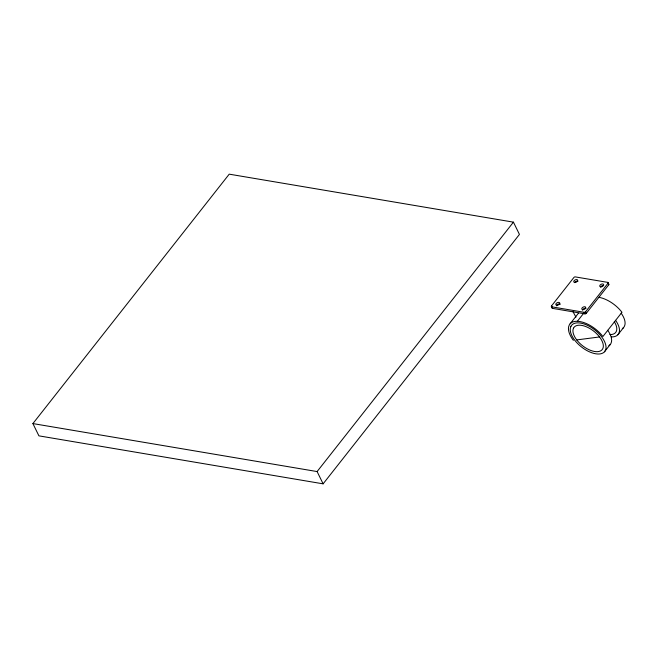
<?xml version="1.0" encoding="UTF-8"?>
<svg xmlns="http://www.w3.org/2000/svg" width="658" height="658" viewBox="0 0 658 658"><rect width="100%" height="100%" fill="white"/><g stroke="black" fill="none" stroke-linecap="round" stroke-linejoin="round"><path stroke-width="0.99" d="M32.9 423.579L229.223 174.164L513.429 222.149L519.442 234.421L323.119 483.836L38.912 435.851L32.9 423.579L317.107 471.564L323.119 483.836M317.107 471.564L513.429 222.149M551.47 305.978L573.908 277.47A1.053 0.617 -26.1 0 1 575.281 276.895L607.762 282.381L608.518 283.919A1.053 0.617 -26.1 0 1 608.765 284.766L586.327 313.274A1.053 0.617 -26.1 0 1 584.954 313.85L552.473 308.363L551.725 306.825A1.053 0.617 -26.1 0 1 551.47 305.978L552.226 307.516A1.053 0.617 -26.1 0 0 552.473 308.363M570.157 323.736L578.423 313.233M577.354 321.301L583.704 313.224M551.725 306.825L584.205 312.311A1.053 0.617 -26.1 0 0 585.579 311.736L608.017 283.236A1.053 0.617 -26.1 0 0 607.762 282.381M604.472 351.8L610.081 344.677M617.936 334.7L623.545 327.577M576.721 339.923L599.545 336.954M573.036 311.711L575.939 317.14M608.017 283.236L608.765 284.766M585.579 311.736L586.327 313.274M584.205 312.311L584.954 313.85M573.365 340.359A23.236 11.902 38.2 0 1 568.627 326.812L569.203 325.142A23.236 11.902 38.2 0 1 583.786 322.56A23.236 11.902 38.2 0 1 602.901 336.518L621.975 312.287A23.236 11.902 38.2 0 0 598.879 297.317M574.623 282.652A2.114 1.242 -26.1 0 1 577.979 281.237M582.544 310.231A2.114 1.242 -26.1 0 1 583.885 308.66A2.114 1.242 -26.1 0 1 585.998 308.421M556.561 305.822A2.114 1.242 -26.1 0 1 558.173 304.144A2.114 1.242 -26.1 0 1 560.312 304.251M608.88 345.68A21.122 10.824 38.2 0 0 610.953 343.402L611.479 341.872A21.122 10.824 38.2 0 0 607.712 330.308M611.397 336.912A21.122 10.824 38.2 0 0 618.808 333.425L619.334 331.895A21.122 10.824 38.2 0 0 615.567 320.331M609.925 334.577A17.955 9.196 38.2 0 0 616.225 331.607L616.669 330.316A17.955 9.196 38.2 0 0 614.325 321.737M600.606 287.036A2.114 1.242 -26.1 0 1 603.583 285.506M622.345 328.581A21.122 10.824 38.2 0 0 624.417 326.294L624.935 324.772A21.122 10.824 38.2 0 0 621.177 313.2M570.922 326.352L570.396 327.873A21.122 10.824 38.2 0 0 584.477 349.118A21.122 10.824 38.2 0 0 605.344 350.525L605.87 349.003A21.122 10.824 38.2 0 0 591.789 327.758A21.122 10.824 38.2 0 0 570.922 326.352M573.505 328.161L573.06 329.461A17.955 9.196 38.2 0 0 585.028 347.514A17.955 9.196 38.2 0 0 602.761 348.715L603.205 347.416A17.955 9.196 38.2 0 0 591.238 329.362A17.955 9.196 38.2 0 0 573.505 328.161M583.12 309.647A2.114 1.242 -26.1 0 0 585.702 307.368A2.114 1.242 -26.1 0 0 582.462 307.582A2.114 1.242 -26.1 0 0 583.12 309.647M575.067 282.455A2.114 1.242 -26.1 0 0 577.666 280.193A2.114 1.242 -26.1 0 0 574.45 280.374A2.114 1.242 -26.1 0 0 575.067 282.455M557.112 305.263A2.114 1.242 -26.1 0 0 559.719 303.001A2.114 1.242 -26.1 0 0 556.495 303.182A2.114 1.242 -26.1 0 0 557.112 305.263M601.05 286.847A2.114 1.242 -26.1 0 0 603.649 284.585A2.114 1.242 -26.1 0 0 600.433 284.766A2.114 1.242 -26.1 0 0 601.05 286.847"/></g></svg>
